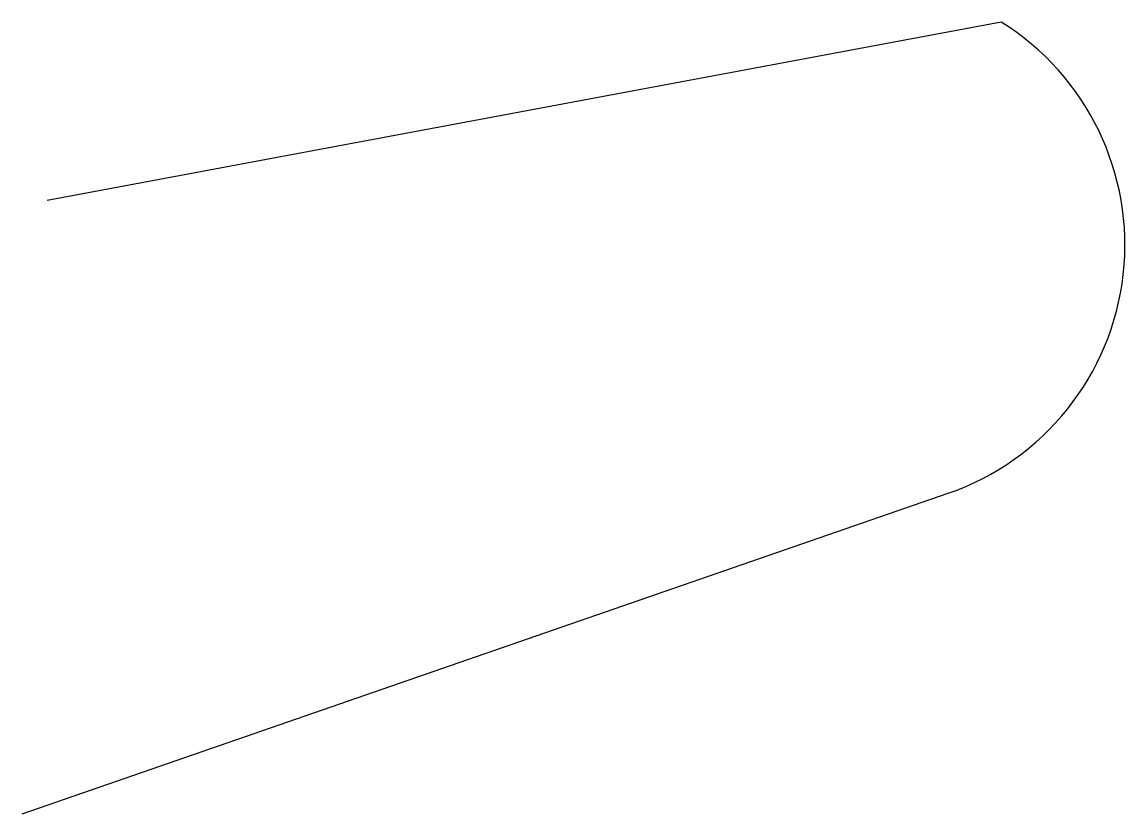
# Model space of a CAD drawing. Header units: millimetres. Extents: x 699 to 8592, y 2732 to 8398.
import ezdxf

# ---------------------------------------------------------------- set-up
doc = ezdxf.new("R2010")
doc.units = ezdxf.units.MM
doc.header["$MEASUREMENT"] = 0

msp = doc.modelspace()

# ---------------------------------------------------------------- linework, layer by layer
msp.add_lwpolyline([(698.9, 2731.9), (7326.9, 5026.1, 0.630807), (7706.2, 8397.6), (878.6, 7120.8)], format="xyb")

doc.saveas('drawing.dxf')
